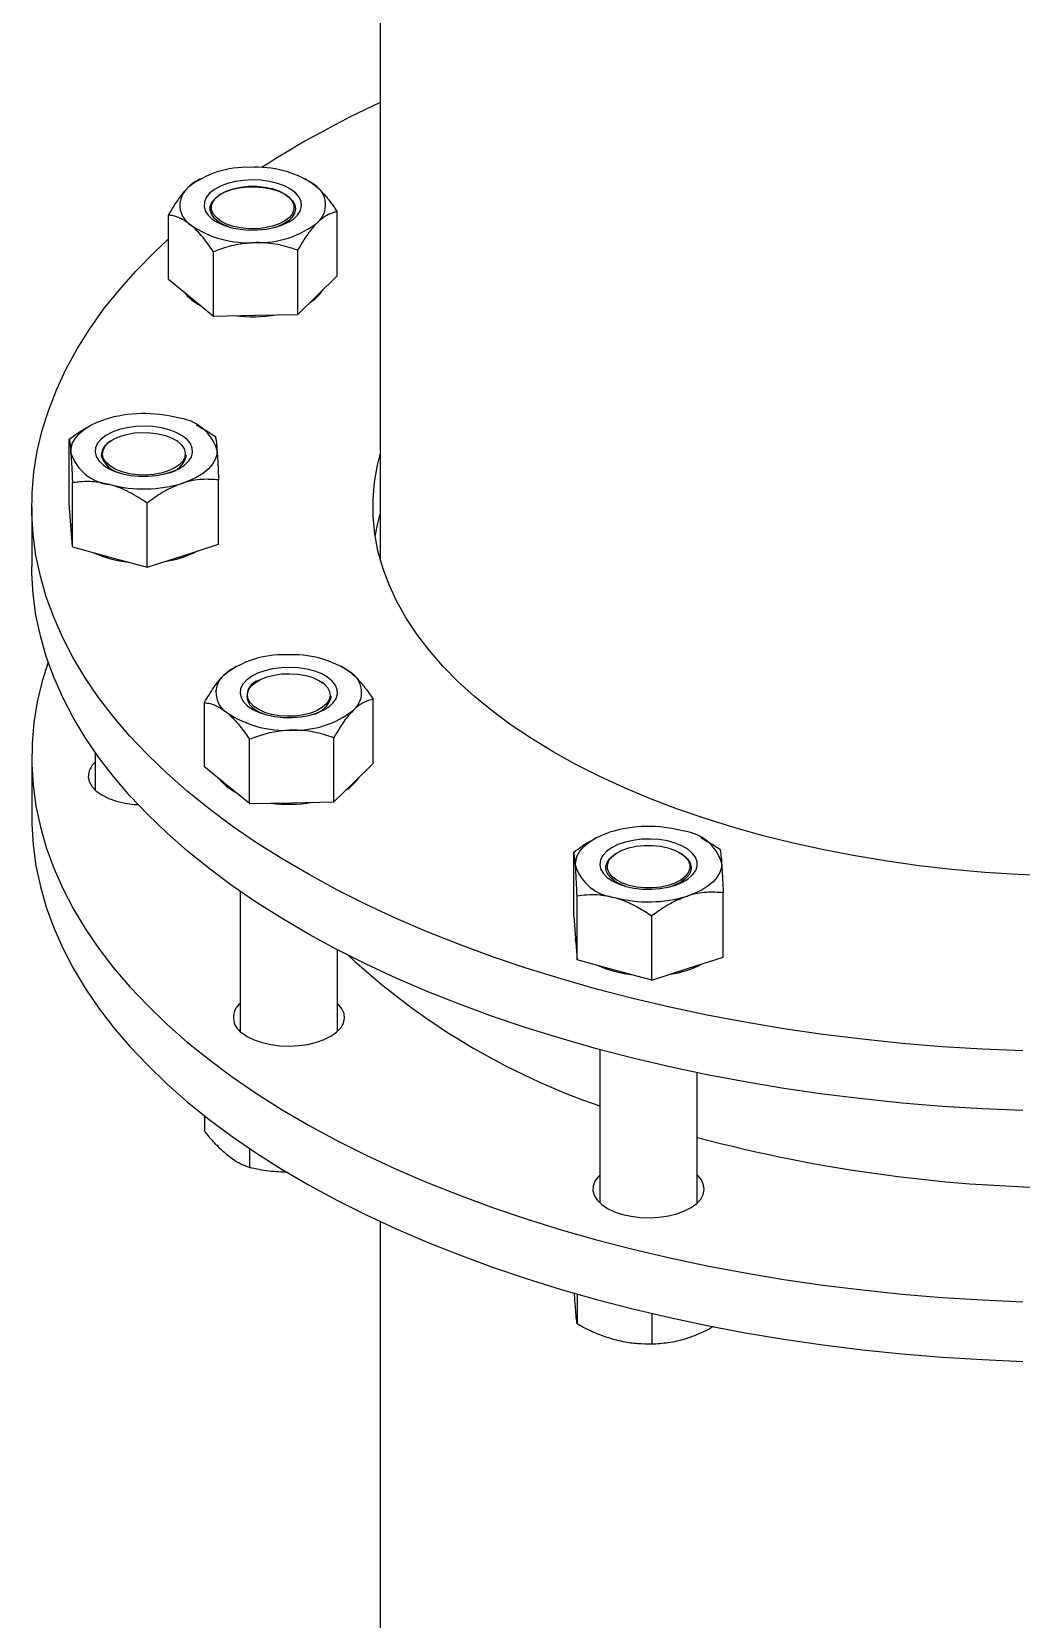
# Model space of a CAD drawing. Header units: inches. Extents: x 0.9 to 37.1, y -8.4 to 11.7.
# Drawn here: x 35.1962 to 35.2886, y 2.9077 to 3.0561 of the extents above; entities that cross this region are included whole.
import ezdxf

# ---------------------------------------------------------------- set-up
doc = ezdxf.new("R2010")
doc.units = ezdxf.units.IN
doc.header["$MEASUREMENT"] = 0

msp = doc.modelspace()

# ---------------------------------------------------------------- linework, layer by layer
at = {"color": 7, "linetype": 'Continuous', "lineweight": 25}
for p, q in [((35.22872317054993, 3.093612463939532), (35.22872317054993, 3.006794003794009)), ((35.21192081879302, 3.042354287986978), (35.21171408007876, 3.042244708442232)), ((35.22185066270758, 3.042286257796757), (35.2217223132598, 3.042354287986978)), ((35.21372948229696, 3.040866587182639), (35.21362997328584, 3.040798405603451)), ((35.22001315876697, 3.040798405603451), (35.21991364975585, 3.040866587182639)), ((35.22470630903213, 3.033270329160981), (35.22470630903213, 3.039274964678921)), ((35.20893682302069, 3.032961157003139), (35.20893682302069, 3.038965792521079)), ((35.20760887725893, 3.035476693268234), (35.20893682302069, 3.036729959549665)), ((35.21313912767788, 3.029521570363538), (35.21313912767788, 3.035526205881478)), ((35.22102387068361, 3.029676156442459), (35.22102387068361, 3.035680791960398)), ((35.22286508985787, 3.03147324280172), (35.22470630903213, 3.033270329160981)), ((35.20893682302069, 3.032961157003139), (35.21103797534929, 3.031241363683339)), ((35.21103797534929, 3.031241363683339), (35.21313912767788, 3.029521570363538)), ((35.22102387068361, 3.029676156442459), (35.22286508985787, 3.03147324280172)), ((35.21313912767788, 3.029521570363538), (35.21708149918075, 3.029598863402998)), ((35.21708149918075, 3.029598863402998), (35.22102387068361, 3.029676156442459)), ((35.20175108820256, 3.019337224130369), (35.20159419235141, 3.019254063238114)), ((35.2118163115283, 3.019197437596409), (35.21155258266933, 3.019337224130369)), ((35.19967337521405, 3.011995275183448), (35.19967337521405, 3.017999910701388)), ((35.2035597517065, 3.01784952332603), (35.20346024269538, 3.017781341746842)), ((35.20984342817651, 3.017781341746842), (35.20974391916539, 3.01784952332603)), ((35.1999735201673, 3.00793433232462), (35.1999735201673, 3.013938967842559)), ((35.21363029565784, 3.008202083267454), (35.21363029565784, 3.014206718785394)), ((35.1961710872166, 3.011690484940138), (35.1961710872166, 3.006109968659525)), ((35.19982344769068, 3.009964803754034), (35.19967337521405, 3.011995275183448)), ((35.20695198038921, 3.006037736366623), (35.20695198038921, 3.012042371884563)), ((35.19981850210261, 3.010031717258062), (35.19981850210261, 3.009955818008668)), ((35.19982344769068, 3.009821942537251), (35.19981850210261, 3.009955818008668)), ((35.1999735201673, 3.00793433232462), (35.19982344769068, 3.009964803754034)), ((35.19984843056043, 3.009626787054427), (35.19982344769068, 3.009821942537251)), ((35.1999735201673, 3.00793433232462), (35.20346275027826, 3.006986034345622)), ((35.21029113802352, 3.007119909817039), (35.21363029565784, 3.008202083267454)), ((35.20346275027826, 3.006986034345622), (35.20695198038921, 3.006037736366623)), ((35.20695198038921, 3.006037736366623), (35.21029113802352, 3.007119909817039)), ((35.21528885509164, 2.996784962877182), (35.21507349080716, 2.996670811445352)), ((35.22519979146458, 2.996726954418067), (35.22509034955841, 2.996784962877182)), ((35.22520409002611, 2.996719801474315), (35.22597319300215, 2.996206705168212)), ((35.21709751859559, 2.995297262072844), (35.21699800958446, 2.995229080493656)), ((35.2233811950656, 2.995229080493656), (35.22328168605447, 2.995297262072844)), ((35.2123048593193, 2.987391831893344), (35.2123048593193, 2.993396467411284)), ((35.22807434533075, 2.987701004051186), (35.22807434533075, 2.993705639569125)), ((35.22439190698223, 2.984106831332664), (35.22439190698223, 2.990111466850603)), ((35.20209454376928, 2.988741166243427), (35.20209454376928, 2.985218994755882)), ((35.21650716397651, 2.983952245253743), (35.21650716397651, 2.989956880771683)), ((35.1961710872166, 2.988252316561564), (35.1961710872166, 2.982671800280951)), ((35.21440601164791, 2.985672038573544), (35.2123048593193, 2.987391831893344)), ((35.22623312615649, 2.985903917691925), (35.22807434533075, 2.987701004051186)), ((35.21650716397651, 2.983952245253743), (35.21440601164791, 2.985672038573544)), ((35.22439190698223, 2.984106831332664), (35.22623312615649, 2.985903917691925)), ((35.21650716397651, 2.983952245253743), (35.22044953547937, 2.984029538293203)), ((35.22044953547937, 2.984029538293203), (35.22439190698223, 2.984106831332664)), ((35.24890668575502, 2.980740364417708), (35.24874978990388, 2.980657203525453)), ((35.25896045229482, 2.980606650425083), (35.2587081802218, 2.980740364417708)), ((35.24682897276652, 2.973398415470788), (35.24682897276652, 2.979403050988727)), ((35.25071534925897, 2.979252663613369), (35.25061584024785, 2.979184482034181)), ((35.25699902572898, 2.979184482034181), (35.25689951671785, 2.979252663613369)), ((35.21563231065836, 2.97575782946704), (35.21563231065836, 2.962666733502696)), ((35.24712911771977, 2.96933747261196), (35.24712911771977, 2.975342108129899)), ((35.26078589321031, 2.969605223554793), (35.26078589321031, 2.975609859072733)), ((35.24682897276652, 2.973398415470788), (35.24697904524314, 2.971367944041374)), ((35.25410757794167, 2.967440876653963), (35.25410757794167, 2.973445512171902)), ((35.24697409965508, 2.9714348575454), (35.24697409965508, 2.971358958296007)), ((35.24697904524314, 2.971367944041374), (35.24712911771977, 2.96933747261196)), ((35.22474689399169, 2.962666733502696), (35.22474689399169, 2.97028222430245)), ((35.25061834783072, 2.968389174632961), (35.24712911771977, 2.96933747261196)), ((35.25744673557599, 2.968523050104378), (35.26078589321031, 2.969605223554793)), ((35.25410757794167, 2.967440876653963), (35.25061834783072, 2.968389174632961)), ((35.25410757794167, 2.967440876653963), (35.25744673557599, 2.968523050104378)), ((35.24925014132175, 2.960951250876561), (35.24925014132175, 2.946622135043222)), ((35.25836472465508, 2.946622135043221), (35.25836472465508, 2.958790584163594)), ((35.2123048593193, 2.954779534021928), (35.2123048593193, 2.953360428901905)), ((35.21650716397651, 2.951721086474307), (35.21650716397651, 2.949920842262303)), ((35.22872317054993, 2.944884141867664), (35.22872317054993, 2.900749821281555)), ((35.24712911771977, 2.93810174120631), (35.24712911771977, 2.93530606962052)), ((35.25410757794167, 2.936289883048707), (35.25410757794167, 2.933409473662523))]:
    msp.add_line(p, q, dxfattribs=at)
at = {"color": 7, "linetype": 'Continuous', "lineweight": 25, "flags": 128}
for points in [[(35.21279101469064, 3.04099706836808), (35.21247602054039, 3.04060880055014), (35.21230069579758, 3.040197804359934), (35.21227067554372, 3.039777289553184), (35.21238692465445, 3.039360771821781), (35.21264570678771, 3.038961638388322), (35.21303870447282, 3.038592717729767), (35.2135532864408, 3.038265867259632), (35.21417291360382, 3.03799159222096), (35.21487767063501, 3.037778708039168), (35.21564490606353, 3.03763405698702), (35.21644996031142, 3.037562288268352), (35.21726695827274, 3.037565708588834), (35.21806964096079, 3.03764420801655), (35.21883220949353, 3.037795263515305), (35.21953015429088, 3.03801402003708), (35.22014104283278, 3.038293446567271), (35.22064524065884, 3.038624562107285), (35.22102654243609, 3.038996724331223), (35.22127269281166, 3.039397971638992), (35.22137578030996, 3.039815407611973), (35.22133249161396, 3.040235615514526), (35.22114421805797, 3.040645089518916), (35.220817010909, 3.041030668793725), (35.22036138687405, 3.041379960503804), (35.21979199008447, 3.041681738126194), (35.21912712142159, 3.041926302279808), (35.21838815031131, 3.042105792471521), (35.21759882789311, 3.042214439738885), (35.21678452363898, 3.042248752069333), (35.21597140995766, 3.042207626636331), (35.2151856209919, 3.042092385245135), (35.21445241264561, 3.041906731848878), (35.21379535083833, 3.041656633500472), (35.21323555407717, 3.041350128566617), (35.21279101469064, 3.04099706836808)], [(35.21460455374314, 3.03785264079713), (35.21418164383353, 3.038020487713938), (35.21366377855321, 3.038305620079385), (35.21326004393971, 3.038636076887217), (35.21298503201388, 3.038999914567402), (35.21284868242324, 3.039383983078209), (35.21285592319727, 3.039774401182975), (35.21300649263554, 3.04015705815417), (35.21329494876622, 3.040518123771853)], [(35.22024269800021, 3.038739711037524), (35.21982476833217, 3.038413824971043), (35.21929142728374, 3.038136193845613), (35.2186631708523, 3.037917486869687), (35.21796414258018, 3.037766108829697), (35.21722120573187, 3.037687877098826), (35.21646291095379, 3.037685798078619), (35.21571839908903, 3.037759951664657), (35.21501628131099, 3.037907488176212), (35.21438353961217, 3.038122737867888), (35.21384448990118, 3.038397428814744), (35.21341984755612, 3.038721004797742), (35.21312593134416, 3.03908103097332), (35.21297403630051, 3.039463671737455), (35.21296999966651, 3.039854222420167), (35.21311397656773, 3.040237674377746), (35.2134004340526, 3.040599291766501), (35.21381836372065, 3.040925177832981), (35.21435170476908, 3.041202808958411), (35.21497996120052, 3.041421515934337), (35.21567898947264, 3.041572893974327), (35.21642192632095, 3.041651125705198), (35.21718022109902, 3.041653204725405), (35.21792473296379, 3.041579051139368), (35.21862685074181, 3.041431514627812), (35.21925959244064, 3.041216264936137), (35.21979864215164, 3.04094157398928), (35.2202232844967, 3.040617998006281), (35.22051720070866, 3.040257971830703), (35.22066909575231, 3.039875331066569), (35.22067313238631, 3.039484780383856), (35.22052915548509, 3.039101328426279), (35.22024269800021, 3.038739711037524)], [(35.21329494876622, 3.040518123771853), (35.2137108660332, 3.040844548183852), (35.21423921210278, 3.041124533561428), (35.21486089117142, 3.04134796050354), (35.2155534341378, 3.041506753778367), (35.21629181069473, 3.041595174183226), (35.21704933398961, 3.041610025974307), (35.21779862515685, 3.041550772369184), (35.21851260286142, 3.041419554947531), (35.21916546208882, 3.04122111624885), (35.21973360680555, 3.040962628364738), (35.22019650278129, 3.04065343372081), (35.22053741974938, 3.040304707417098), (35.22074403608237, 3.039929053330813), (35.22080888412764, 3.039540048579394), (35.22072962010787, 3.039151752808096), (35.22050910883127, 3.03877820003779), (35.2201553201499, 3.038432891438877), (35.21968104090849, 3.038128307363814), (35.21910341279456, 3.037875456274661), (35.21886895867723, 3.037797335753603)], [(35.28878881234743, 2.960827904027948), (35.28501087905084, 2.960990311453716), (35.28124779610924, 2.961227128375548), (35.27750508636576, 2.961538007231954), (35.27378824276307, 2.961922491765341), (35.27010272028168, 2.962380017691638), (35.26645392793409, 2.962909913528456), (35.26284722082621, 2.963511401580583), (35.25928789229809, 2.964183599081357), (35.25578116615517, 2.964925519488251), (35.25233218900163, 2.965736073930759), (35.24894602268706, 2.966614072808462), (35.24562763687747, 2.967558227536933), (35.24238190176163, 2.968567152438909), (35.23921358090341, 2.969639366777969), (35.23612732425057, 2.970773296931713), (35.23312766131036, 2.971967278701273), (35.23021899450176, 2.973219559753755), (35.22740559269444, 2.974528302194026), (35.22469158494349, 2.975891585262081), (35.22208095442957, 2.977307408152024), (35.21957753261294, 2.978773692948525), (35.21718499361034, 2.980288287676445), (35.21490684880268, 2.981848969459163), (35.21274644168163, 2.983453447780944), (35.21070694294255, 2.985099367848599), (35.20879134583107, 2.986784314047457), (35.20700246175014, 2.988505813486622), (35.20534291613379, 2.990261339628272), (35.2038151445941, 2.992048315995713), (35.20242138934646, 2.993864119954703), (35.2011636959189, 2.995706086562536), (35.20004391014996, 2.99757151247921), (35.19906367547966, 2.999457659934954), (35.19822443053758, 3.00136176074828), (35.19752740703137, 3.003281020388672), (35.19697362793916, 3.005212622077945), (35.19656390600813, 3.007153730924255), (35.19629884256172, 3.009101498082694), (35.19617882661708, 3.011053064936364), (35.19620403431416, 3.013005567291788), (35.19637442865719, 3.014956139582513), (35.19668975956899, 3.016901919074723), (35.19714956425794, 3.018840050068691), (35.19775316789726, 3.02076768808992), (35.19849968461538, 3.022682004063795), (35.19938801879606, 3.024580188467644), (35.20041686668641, 3.026459455454096), (35.20158471831026, 3.028317046939703), (35.2028898596843, 3.030150236652799), (35.2043303753336, 3.031956334134686), (35.2059041511028, 3.033732688688253), (35.20760887725893, 3.035476693268234), (35.20760887725893, 3.035476693268234)], [(35.19982344769068, 3.016750711551259), (35.19984793740957, 3.01721090178748), (35.19998884371007, 3.017665508687604), (35.20024375564635, 3.018106753801527), (35.20060831160448, 3.018527087303017), (35.20107627393095, 3.018919317169322), (35.20163963566061, 3.019276732238684), (35.20228875751806, 3.019593217040173), (35.20301253284836, 3.019863356431089)], [(35.20209784208449, 3.016795302695321), (35.20220198032764, 3.016377935911137), (35.20244914057534, 3.015976853310551), (35.20283137889384, 3.015604946018359), (35.20333640982908, 3.015274167440938), (35.20394800127127, 3.014995149073931), (35.20464649616824, 3.014776858797232), (35.20540944431927, 3.014626312639943), (35.20621232394303, 3.014548349279429), (35.2070293298278, 3.014545474522247), (35.20783420273222, 3.014617780765456), (35.20860107337888, 3.014762944026907), (35.20930529391421, 3.014976298639935), (35.20992423011079, 3.01525098721173), (35.21043798884997, 3.015578181025579), (35.21083005750317, 3.015947363803089), (35.21108783466129, 3.016346669706027), (35.21120303515433, 3.016763264714121), (35.2111719563437, 3.017183759121036), (35.21099559712792, 3.017594637890551), (35.2106796258373, 3.017982695040941), (35.21023419804911, 3.018335458096097), (35.20967363017895, 3.018641588961172), (35.20901593933941, 3.018891248338279), (35.20828226425522, 3.019076411969615), (35.20749618584726, 3.019191128543718), (35.20668296932234, 3.019231710975505), (35.2058687521287, 3.019196854912229), (35.20507970387688, 3.019087680656441), (35.20434118522692, 3.018907697158554), (35.20367693277588, 3.018662689236279), (35.2031082961441, 3.01836053164583), (35.2026535517808, 3.018010935980783), (35.20232731554396, 3.017625138533459), (35.20214007293468, 3.017215539151251), (35.20209784208449, 3.016795302695321)], [(35.21051726499266, 3.016728222082462), (35.21047169813256, 3.016338371624313), (35.21027933609123, 3.015960590543381), (35.20994757123404, 3.015609396754745), (35.2094891530984, 3.01529828643875), (35.20892169843619, 3.015039215390366), (35.20826701421181, 3.014842139564695), (35.2075502595729, 3.014714632475196), (35.20679897899824, 3.014661594147812), (35.206042043779, 3.014685062815719), (35.20530854251116, 3.014784136591171), (35.20462666323709, 3.01495500812454), (35.2040226101949, 3.015191110918622), (35.20351959680423, 3.015483371675451), (35.2031369535876, 3.015820558978042), (35.20288938530923, 3.016189714907453), (35.20278640587923, 3.016576653008344), (35.20283197273933, 3.016966503466493), (35.20302433478066, 3.017344284547425), (35.20335609963785, 3.017695478336061), (35.20381451777349, 3.018006588652056), (35.2043819724357, 3.01826565970044), (35.20503665666007, 3.018462735526111), (35.20575341129899, 3.018590242615609), (35.20650469187365, 3.018643280942994), (35.20726162709289, 3.018619812275086), (35.20799512836073, 3.018520738499634), (35.2086770076348, 3.018349866966266), (35.20928106067699, 3.018113764172183), (35.20978407406766, 3.017821503415355), (35.21016671728429, 3.017484316112764), (35.21041428556266, 3.017115160183352), (35.21051726499266, 3.016728222082462)], [(35.21348022318121, 3.017018462494093), (35.21345573346233, 3.016558272257873), (35.21331482716181, 3.01610366535775), (35.21305991522554, 3.015662420243825), (35.21269535926741, 3.015242086742336), (35.21222739694094, 3.01484985687603), (35.21166403521129, 3.014492441806668), (35.21101491335383, 3.014175957005179), (35.21029113802352, 3.013905817614264)], [(35.29143928246692, 2.977192326987904), (35.28832693106915, 2.977318108874454), (35.28522931234883, 2.977518333673624), (35.28215313505835, 2.977792567743083), (35.27910506151273, 2.978140217152902), (35.27609169316052, 2.978560528971875), (35.27311955628657, 2.979052592898193), (35.27019508787753, 2.979615343230965), (35.26732462168075, 2.980247561178281), (35.26451437448684, 2.980947877496848), (35.26177043266542, 2.981714775457463), (35.25909873898348, 2.982546594129916), (35.25650507973461, 2.983441531980188), (35.2539950722072, 2.984397650772178), (35.25157415251861, 2.985412879765488), (35.24924756384182, 2.986485020200187), (35.24702034504983, 2.987611750058834), (35.24489731980258, 2.988790629095452), (35.24288308610002, 2.990019104120557), (35.24098200632382, 2.991294514530798), (35.23919819778943, 2.992614098071232), (35.23753552382896, 2.99397499681775), (35.23599758542394, 2.995374263366708), (35.2345877134065, 2.996808867218347), (35.23330896124548, 2.998275701340176), (35.23216409843333, 2.999771588896119), (35.23115560448794, 3.001293290126827), (35.23028566358264, 3.002837509366286), (35.22955615981572, 3.004400902179482), (35.22896867312989, 3.005980082605716), (35.22852447589049, 3.007571630491829), (35.22822453012983, 3.009172098899504), (35.22806948546364, 3.010778021570556), (35.22805967768413, 3.012385920434082), (35.22819512803278, 3.013992313139186), (35.22847554315429, 3.015593720596975), (35.22872317054993, 3.016586966086265)], [(35.22826520383703, 3.008900226799815), (35.22847554315429, 3.010013204316361), (35.22872317054993, 3.011006449805652)], [(35.28878881234743, 2.955247387747335), (35.28501087905084, 2.955409795173103), (35.28124779610924, 2.955646612094935), (35.27750508636576, 2.955957490951341), (35.27378824276307, 2.956341975484728), (35.27010272028168, 2.956799501411025), (35.26645392793409, 2.957329397247844), (35.26284722082621, 2.95793088529997), (35.25928789229809, 2.958603082800744), (35.25578116615517, 2.959345003207638), (35.25233218900163, 2.960155557650146), (35.24894602268706, 2.96103355652785), (35.24562763687747, 2.96197771125632), (35.24238190176163, 2.962986636158297), (35.23921358090341, 2.964058850497356), (35.23612732425057, 2.9651927806511), (35.23312766131036, 2.966386762420661), (35.23021899450176, 2.967639043473142), (35.22740559269444, 2.968947785913413), (35.22469158494349, 2.970311068981468), (35.22208095442957, 2.971726891871412), (35.21957753261294, 2.973193176667912), (35.21718499361034, 2.974707771395833), (35.21490684880268, 2.976268453178549), (35.21274644168163, 2.977872931500332), (35.21070694294255, 2.979518851567986), (35.20879134583107, 2.981203797766845), (35.20700246175014, 2.982925297206009), (35.20534291613379, 2.98468082334766), (35.2038151445941, 2.986467799715101), (35.20242138934646, 2.98828360367409), (35.2011636959189, 2.990125570281922), (35.20004391014996, 2.991990996198597), (35.19906367547966, 2.993877143654342), (35.19822443053758, 2.995781244467667), (35.19752740703137, 2.99770050410806), (35.19697362793916, 2.999632105797332), (35.19656390600813, 3.001573214643642), (35.19629884256172, 3.003520981802081), (35.19617882661708, 3.005472548655751), (35.1961710872166, 3.006109968659525)], [(35.19770146583975, 2.997181142610546), (35.19714956425794, 2.995401881690117), (35.19668975956899, 2.993463750696149), (35.19637442865719, 2.991517971203939), (35.19620403431416, 2.989567398913214), (35.19617882661708, 2.98761489655779), (35.19629884256172, 2.98566332970412), (35.19656390600813, 2.98371556254568), (35.19697362793916, 2.981774453699371), (35.19752740703137, 2.979842852010098), (35.19822443053758, 2.977923592369706), (35.19906367547966, 2.97601949155638), (35.20004391014996, 2.974133344100635), (35.2011636959189, 2.972267918183961), (35.20242138934646, 2.970425951576129), (35.2038151445941, 2.968610147617139), (35.20534291613379, 2.966823171249698), (35.20700246175014, 2.965067645108047), (35.20879134583107, 2.963346145668883), (35.21070694294255, 2.961661199470025), (35.21274644168163, 2.96001527940237), (35.21490684880268, 2.958410801080588), (35.21718499361034, 2.956850119297871), (35.21957753261294, 2.95533552456995), (35.22208095442957, 2.95386923977345), (35.22469158494349, 2.952453416883507), (35.22740559269444, 2.951090133815451), (35.23021899450176, 2.949781391375181), (35.23312766131036, 2.948529110322699), (35.23612732425057, 2.947335128553139), (35.23921358090341, 2.946201198399395), (35.24238190176163, 2.945128984060335), (35.24562763687747, 2.944120059158359), (35.24894602268706, 2.943175904429888), (35.25233218900163, 2.942297905552185), (35.25578116615517, 2.941487351109677), (35.25928789229809, 2.940745430702782), (35.26284722082621, 2.940073233202008), (35.26645392793409, 2.939471745149882), (35.27010272028168, 2.938941849313064), (35.27378824276307, 2.938484323386767), (35.27750508636576, 2.938099838853379), (35.28124779610924, 2.937788959996974), (35.28501087905084, 2.937552143075143), (35.28878881234743, 2.937389735649374)], [(35.21633240579875, 2.993082263289398), (35.21682777267716, 2.992747630631739), (35.21743119152657, 2.992463931379698), (35.21812326796868, 2.992240283860665), (35.21888175809719, 2.99208387628992), (35.21968228341527, 2.991999735735479), (35.22049911438054, 2.991990566543992), (35.22130599737368, 2.992056663420819), (35.22207699851138, 2.992195901957953), (35.22278733718269, 2.992403806914245), (35.22341418251827, 2.992673696053336), (35.22393738719323, 2.992996894916229), (35.22434013497884, 2.993363015625541), (35.22460948122989, 2.993760290760432), (35.22473676893625, 2.994175951571186), (35.2247179069663, 2.994596638377338), (35.22455350155928, 2.995008829958797), (35.22424883684025, 2.995399278138982), (35.22381370498394, 2.99575543359212), (35.22326209148626, 2.996065849188902), (35.22261172565888, 2.996320547916636), (35.22188351079462, 2.996511343548646), (35.2211008523184, 2.996632103756332), (35.22028890551761, 2.996678947207259), (35.21947376703051, 2.996650368314368), (35.21868163607876, 2.996547285626793), (35.21793797240292, 2.996373012306929), (35.21726667796543, 2.99613314964267), (35.21668932872185, 2.995835407017404), (35.21622448115191, 2.995489354124091), (35.21588707583899, 2.995106113387454), (35.21568795726745, 2.994698002480102), (35.21563352527203, 2.994278138422391), (35.21572552934185, 2.993860015990601), (35.2159610123904, 2.993457073983723), (35.21633240579875, 2.993082263289398)], [(35.22346359073654, 2.99516122932532), (35.22380259628774, 2.994811874590932), (35.22400275650714, 2.994435169690049), (35.22405637934977, 2.994045591180755), (35.22396140411985, 2.993658110346682), (35.22372148066221, 2.993287617858983), (35.22334582910077, 2.992948351536185), (35.22284888551436, 2.99265334919281), (35.22224974716634, 2.992413947603476), (35.22157143860741, 2.992239346837002), (35.22084002685509, 2.992136256702927), (35.22008361965283, 2.99210863889729), (35.21933128530524, 2.992157554756872), (35.21861193559937, 2.992281124472623), (35.217953214741, 2.992474599329665), (35.2173804370033, 2.992730544197744), (35.21691561391352, 2.993039123259114), (35.21657660836232, 2.993388477993502), (35.21637644814292, 2.993765182894384), (35.21632282530029, 2.994154761403679), (35.21641780053021, 2.994542242237751), (35.21665772398786, 2.994912734725451), (35.2170333755493, 2.995252001048249), (35.2175303191357, 2.995547003391624), (35.21812945748373, 2.995786404980958), (35.21880776604266, 2.995961005747432), (35.21953917779498, 2.996064095881507), (35.22029558499722, 2.996091713687145), (35.22104791934482, 2.996042797827562), (35.22176726905069, 2.995919228111811), (35.22242598990906, 2.995725753254769), (35.22299876764676, 2.99546980838669), (35.22346359073654, 2.99516122932532)], [(35.20144727160571, 2.986415610398831), (35.20155561692417, 2.985964063238807), (35.20181057117055, 2.985528441751348), (35.20220479977539, 2.985121277973514), (35.20272696149947, 2.984754285265873), (35.20336203470071, 2.984438021340441), (35.20409174947938, 2.984181584534532), (35.20489511326988, 2.98399235206816), (35.20574901475864, 2.983875767814847), (35.20610837610721, 2.983849802709767)], [(35.21440601164791, 2.98552917735676), (35.21393775853846, 2.985982864232378), (35.21377840513864, 2.98618573454285)], [(35.21528368465218, 2.984953663161556), (35.21499753195145, 2.985115439623822), (35.21440601164791, 2.98552917735676)], [(35.1961710872166, 2.982671800280951), (35.19617882661708, 2.982034380277176), (35.19629884256172, 2.980082813423507), (35.19656390600813, 2.978135046265068), (35.19697362793916, 2.976193937418758), (35.19752740703137, 2.974262335729485), (35.19822443053758, 2.972343076089093), (35.19906367547966, 2.970438975275767), (35.20004391014996, 2.968552827820023), (35.2011636959189, 2.966687401903348), (35.20242138934646, 2.964845435295516), (35.2038151445941, 2.963029631336526), (35.20534291613379, 2.961242654969086), (35.20700246175014, 2.959487128827434), (35.20879134583107, 2.957765629388271), (35.21070694294255, 2.956080683189412), (35.21274644168163, 2.954434763121757), (35.21490684880268, 2.952830284799975), (35.21718499361034, 2.951269603017258), (35.21957753261294, 2.949755008289338), (35.22208095442957, 2.948288723492837), (35.22469158494349, 2.946872900602894), (35.22740559269444, 2.945509617534839), (35.23021899450176, 2.944200875094568), (35.23312766131036, 2.942948594042087), (35.23612732425057, 2.941754612272526), (35.23921358090341, 2.940620682118782), (35.24238190176163, 2.939548467779722), (35.24562763687747, 2.938539542877745), (35.24894602268706, 2.937595388149275), (35.25233218900163, 2.936717389271572), (35.25578116615517, 2.935906834829064), (35.25928789229809, 2.93516491442217), (35.26284722082621, 2.934492716921396), (35.26645392793409, 2.933891228869269), (35.27010272028168, 2.933361333032452), (35.27378824276307, 2.932903807106154), (35.27750508636576, 2.932519322572767), (35.28124779610924, 2.932208443716362), (35.28501087905084, 2.931971626794529), (35.28878881234743, 2.931809219368761)], [(35.24697904524314, 2.978153851838599), (35.24700353496203, 2.978614042074819), (35.24714444126255, 2.979068648974943), (35.24739935319882, 2.979509894088867), (35.24776390915695, 2.979930227590356), (35.24823187148342, 2.980322457456662), (35.24879523321307, 2.980679872526024), (35.24944435507053, 2.980996357327513), (35.25016813040083, 2.981266496718428)], [(35.25168056598157, 2.976211839909215), (35.25243442834021, 2.976049605928461), (35.25323242019795, 2.975959307010444), (35.2540488934399, 2.975943845436685), (35.25485760594427, 2.976003718154887), (35.25563256502574, 2.976137000806624), (35.25634886286182, 2.976339409577804), (35.25698347705067, 2.976604438883978), (35.2575160105701, 2.97692357046518), (35.25792934735463, 2.977286547169806), (35.2582102024199, 2.977681702627912), (35.25834954885303, 2.978096336217941), (35.25834290794501, 2.978517121275145), (35.25819049314009, 2.978930533421565), (35.2578972031755, 2.979323285250656), (35.25747246463202, 2.979682753395475), (35.25692992895591, 2.979997384254077), (35.25628703369021, 2.980257065331785), (35.25556444201774, 2.980453450265098), (35.25478537862939, 2.980580227080671), (35.25397488326347, 2.980633321067341), (35.25315900590795, 2.980611025740688), (35.25236396953232, 2.980514057690859), (35.25161532725985, 2.980345533550757), (35.25093714106917, 2.98011086982491), (35.25035120842245, 2.979817608798547), (35.24987636167708, 2.979475176122353), (35.24952786279815, 2.979094577864293), (35.24931691282637, 2.97868804676554), (35.24925029186743, 2.978268649070103), (35.24933014117373, 2.977849864564994), (35.24955389432289, 2.977445153328785), (35.24991435970458, 2.977067523113605), (35.25039995166483, 2.976729111265285), (35.25099506287852, 2.976440794619076), (35.25168056598157, 2.976211839909215)], [(35.25561271770382, 2.979817591058542), (35.25624545940265, 2.979602341366867), (35.25678450911364, 2.97932765042001), (35.2572091514587, 2.979004074437012), (35.25750306767065, 2.978644048261434), (35.25765496271431, 2.9782614074973), (35.25765899934832, 2.977870856814587), (35.25751502244709, 2.977487404857009), (35.25722856496221, 2.977125787468254), (35.25681063529417, 2.976799901401773), (35.25627729424573, 2.976522270276344), (35.25564903781429, 2.976303563300417), (35.25495000954218, 2.976152185260427), (35.25420707269387, 2.976073953529557), (35.2534487779158, 2.976071874509349), (35.25270426605103, 2.976146028095386), (35.25200214827301, 2.976293564606943), (35.25136940657417, 2.976508814298617), (35.25083035686318, 2.976783505245474), (35.25040571451812, 2.977107081228473), (35.25011179830616, 2.97746710740405), (35.24995990326251, 2.977849748168185), (35.24995586662851, 2.978240298850897), (35.25009984352973, 2.978623750808475), (35.25038630101461, 2.978985368197231), (35.25080423068265, 2.979311254263711), (35.25133757173109, 2.979588885389141), (35.25196582816253, 2.979807592365067), (35.25266485643464, 2.979958970405057), (35.25340779328295, 2.980037202135928), (35.25416608806103, 2.980039281156135), (35.25491059992579, 2.979965127570098), (35.25561271770382, 2.979817591058542)], [(35.25162024724594, 2.976228541014324), (35.2513126981724, 2.976343612261405), (35.25076907743596, 2.976615730603969), (35.25033527078554, 2.976935918994692), (35.25002695712377, 2.977292604990893), (35.24985527970968, 2.977672897031332), (35.24982644341232, 2.978063050370825), (35.24994149045061, 2.978448963851149), (35.25019626272482, 2.978816689553638), (35.25058155210118, 2.979152936913303), (35.25082436794821, 2.97930854782846)], [(35.25659416525686, 2.979414663693517), (35.25707749897806, 2.979120979164239), (35.2574502469659, 2.978781002530254), (35.25769133416534, 2.978410837375453), (35.25779204705684, 2.978023862432985), (35.25774874561409, 2.977634063985525), (35.25756299486406, 2.977255530364574), (35.25724150832283, 2.976901942761453), (35.25679590535161, 2.976586080753402), (35.2562422912028, 2.976319360416363), (35.25599461518532, 2.976228539816403)], [(35.26063582073368, 2.978421602781433), (35.26061133101479, 2.977961412545212), (35.26047042471428, 2.977506805645088), (35.260215512778, 2.977065560531165), (35.25985095681988, 2.976645227029675), (35.25938299449341, 2.97625299716337), (35.25881963276375, 2.975895582094008), (35.2581705109063, 2.975579097292519), (35.25744673557599, 2.975308957901603)], [(35.2470040281129, 2.971029927341767), (35.24698739970455, 2.971139482900531), (35.24697409965508, 2.971358958296007)], [(35.25061834783072, 2.968246313416178), (35.24977238861033, 2.968518633685798), (35.2491280334416, 2.96879421015035)], [(35.25233764147959, 2.967921907459204), (35.25153227686452, 2.968040333768152), (35.25061834783072, 2.968246313416178)], [(35.21578137772357, 2.962536745542517), (35.21631357041374, 2.962173595213052), (35.21695726948494, 2.961861991510601), (35.21769395688684, 2.96161089870635), (35.2185024394642, 2.961427540283112), (35.21935945864524, 2.961317191128884), (35.22024035954852, 2.961283025787921), (35.2211198002589, 2.961326027134878), (35.22197248086832, 2.961444958099295), (35.22277387130813, 2.961636397253863), (35.22350091703446, 2.961894837242658), (35.2241327022655, 2.962212843217742), (35.22465105169044, 2.962581266726205), (35.22504105334006, 2.962989508894494), (35.22529148757701, 2.963425825338713), (35.22539514986424, 2.963877664029161), (35.22534905802647, 2.964332026389374), (35.22515453804198, 2.964775841241505), (35.22481718589654, 2.965196340840309), (35.22474689399169, 2.965264043251119)], [(35.24925014132175, 2.949219444791645), (35.24910207702543, 2.949070878285007), (35.24879237771697, 2.948644772389218), (35.24862695241779, 2.948197838835867), (35.24861056011255, 2.947742935089555), (35.24874367237802, 2.947293147902821), (35.24902245981669, 2.946861416834103), (35.24943890222153, 2.946460162000196), (35.24998101930277, 2.94610092677211), (35.250633215339, 2.945794045693298), (35.25137672783774, 2.945548347173661)], [(35.25137672783774, 2.945548347173661), (35.25219016729807, 2.945370899512266), (35.25305013254778, 2.945266807555255), (35.25393188395235, 2.94523906583871), (35.25481005512927, 2.945288472441308), (35.25565938269267, 2.945413606025045), (35.25645543303492, 2.945610866724547), (35.25717530523703, 2.945874579708642), (35.25779828988641, 2.946197158434919), (35.25830646484898, 2.94656932290074), (35.25868521085628, 2.946980366612022), (35.25892363207527, 2.947418464589575), (35.25901486956158, 2.94787101355223), (35.25895629857882, 2.948324994490284), (35.25874960410755, 2.94876734719871), (35.25840073237137, 2.949185345995477), (35.25836472465508, 2.949219444791645)]]:
    msp.add_lwpolyline(points, dxfattribs=at)
at = {"color": 7, "linetype": 'Continuous', "lineweight": 25}
for centre, radius, start, end in [((35.26701238690081, 2.966641868296743), 0.09125739725649987, 114.8076849854252, 122.7472864701127), ((35.216229104585, 3.034584458792623), 0.008840327992991103, 87.84431492476595, 128.0692275463262), ((35.21718997168291, 3.033790761633217), 0.009648250833023276, 55.85696433618811, 93.73400934646864), ((35.21220466324105, 3.039881547264728), 0.00219077596310925, 130.6317154106274, 237.8223937648864), ((35.22143846881176, 3.039921754493844), 0.002190775963108397, 310.6317154106017, 57.822393764899), ((35.21645316036989, 3.046012540125357), 0.009648250833025432, 235.8569643361917, 273.7340093464633), ((35.21741402746781, 3.045218842965947), 0.008840327992990329, 267.8443149247725, 308.0692275463346), ((35.21378389100994, 3.034341079186887), 0.004250664520102195, 217.4724626762711, 243.9268819995544), ((35.22024941860852, 3.033924103006537), 0.003683496752752662, 300.7505205578753, 327.8595466801622), ((35.21681954083167, 3.042422195257375), 0.01296972212986587, 262.5856645095661, 279.6606979404214), ((35.20666218956288, 3.007920389985089), 0.01248817207056788, 75.2537096127677, 106.9926528372374), ((35.20939039181219, 3.015734261502558), 0.00428671118851548, 17.43221134443616, 83.96713333139627), ((35.20426563066995, 3.016401726305874), 0.001599640673215032, 116.8082612564411, 177.7517288025486), ((35.20391327905971, 3.018034912542793), 0.004286711188513253, 197.4322113444214, 263.9671333314184), ((35.20499270447011, 3.01720954384766), 0.002441923889529203, 197.7649980903144, 257.511918646783), ((35.20851679710968, 3.016965540732756), 0.00216426593559746, 278.5615955331949, 348.7307678494083), ((35.20664148130901, 3.025848784060264), 0.01248817207056845, 255.2537096127647, 286.992652837231), ((35.20619521844083, 3.016587681349794), 0.01011976063539602, 245.3369637358714, 264.2540099467878), ((35.20737344605021, 3.015696424436066), 0.009195024129197897, 278.0627859918309, 297.8507564792725), ((35.21959714088363, 2.989015133682826), 0.008840327992993323, 87.84431492477817, 128.0692275463258), ((35.22055800798154, 2.988221436523417), 0.00964825083302807, 55.85696433619555, 93.73400934645882), ((35.22480650511038, 2.994352429384049), 0.00219077596310925, 310.6317154106281, 57.82239376486961), ((35.21557269953968, 2.994312222154932), 0.002190775963108672, 130.6317154106098, 237.8223937648903), ((35.21776032166708, 2.994037941167378), 0.001482225350823946, 101.4096571245912, 230.3573388879342), ((35.22200676639308, 2.994463365493076), 0.002221286001191577, 279.5853010814929, 347.7046352328207), ((35.21982119666852, 3.000443215015567), 0.009648250833030664, 235.8569643362029, 273.7340093464535), ((35.21922493630674, 2.996044779019817), 0.003964923786123719, 232.5623033816493, 252.1562729040981), ((35.22078206376643, 2.999649517856155), 0.008840327992992838, 267.8443149247733, 308.0692275463262), ((35.20327303219345, 2.986421813473152), 0.001825771125272652, 130.2012496707536, 180.1946633164642), ((35.22352181978034, 2.98845276162928), 0.003816737373934429, 301.2322496168745, 327.3778176211721), ((35.22018777786201, 2.996842631722385), 0.01295959530143503, 262.5789432847853, 279.66741916523), ((35.25381778711535, 2.969323530272435), 0.01248817207056083, 75.25370961275466, 106.992652837243), ((35.25654598936465, 2.977137401789899), 0.004286711188513386, 17.43221134442633, 83.96713333141757), ((35.25106887661217, 2.979438052830132), 0.004286711188513603, 197.4322113444269, 263.9671333314188), ((35.25379707886147, 2.987251924347604), 0.01248817207056945, 255.2537096127677, 286.9926528372336), ((35.27090497548716, 3.018507593463909), 0.06645088952880338, 227.1620604069821, 250.9812676850647), ((35.25449507679548, 2.977204372805254), 0.009303579562100255, 278.1793710942659, 297.7341713768527), ((35.21670893453844, 2.96395516607308), 0.001694779763375202, 129.4391871339877, 236.8178663206382), ((35.29441260645117, 3.087748112237901), 0.1397292817300194, 255.0495424014782, 269.806275806771)]:
    msp.add_arc(centre, radius, start, end, dxfattribs=at)
for points, knots in [([(35.21170624702166, 3.042219197181439), (35.21163181770652, 3.042185839259043), (35.21133039858009, 3.042050748457669), (35.21101531916488, 3.041761771295989), (35.21077804219495, 3.041544151159626)], [0, 0, 0, 0, 0.2469296358971845, 1, 1, 1, 1]), ([(35.22183096007651, 3.042251545100392), (35.22207789530771, 3.042126707606936), (35.22233480014197, 3.041996830005384), (35.22259505701908, 3.041784278672503), (35.22260515670353, 3.041776030278007)], [0, 0, 0, 0, 0.9611934002804825, 1, 1, 1, 1]), ([(35.21077804219495, 3.041544151159626), (35.21073604601381, 3.041502336134242), (35.2104603875759, 3.041227866783334), (35.2099457957303, 3.040597558454273), (35.20937675028424, 3.039729750077285), (35.20904574585386, 3.039154942929193), (35.20893682302069, 3.038965792521079)], [0, 0, 0, 0, 0.06625438873007901, 0.4348867160202382, 0.814039528473824, 1, 1, 1, 1]), ([(35.22260515670353, 3.041776030278007), (35.22289908852919, 3.041505753575165), (35.223497573857, 3.040955433307057), (35.22419388762523, 3.040035274195843), (35.22459060064412, 3.039446647960313), (35.22470630903213, 3.039274964678921)], [0, 0, 0, 0, 0.4060446745436665, 0.8267623950146962, 1, 1, 1, 1]), ([(35.22470630903213, 3.039274964678921), (35.22455042015608, 3.039238886701381), (35.22418160180515, 3.039153529615501), (35.22356698517695, 3.038870263382801), (35.22310102427976, 3.038464569466186), (35.22286508985787, 3.038259150598945)], [0, 0, 0, 0, 0.2654708005954926, 0.6280788300799406, 1, 1, 1, 1]), ([(35.21103797534929, 3.038027271480564), (35.21074404352363, 3.038238161215172), (35.2101455581958, 3.038667561507797), (35.20944924442758, 3.038887268127189), (35.20905253140869, 3.038948061156006), (35.20893682302069, 3.038965792521079)], [0, 0, 0, 0, 0.4060446745436691, 0.8267623950146912, 1, 1, 1, 1]), ([(35.21313912767788, 3.035526205881478), (35.21281252908165, 3.035998675762521), (35.21214743544815, 3.036960825366089), (35.21142082609838, 3.037712433985763), (35.21104807285322, 3.038018967793425), (35.21103797534929, 3.038027271480564)], [0, 0, 0, 0, 0.4841952181635638, 0.986027376341192, 1, 1, 1, 1]), ([(35.22286508985787, 3.038259150598945), (35.22282309367673, 3.038217335573562), (35.22254743523882, 3.037942866222654), (35.22203284339322, 3.037312557893593), (35.22146379794717, 3.036444749516604), (35.22113279351678, 3.035869942368512), (35.22102387068361, 3.035680791960398)], [0, 0, 0, 0, 0.06625438873007876, 0.4348867160202377, 0.8140395284738106, 1, 1, 1, 1]), ([(35.21708149918075, 3.036384771200224), (35.21652999777959, 3.036344265132987), (35.21540706562986, 3.036261789249763), (35.21410057893704, 3.035885948389037), (35.21335623019127, 3.035607438291147), (35.21313912767788, 3.035526205881478)], [0, 0, 0, 0, 0.406044674543658, 0.8267623950146887, 1, 1, 1, 1]), ([(35.22102387068361, 3.035680791960398), (35.22041107694125, 3.035873926605118), (35.21916316828098, 3.036267230875524), (35.2177998382857, 3.036397380625611), (35.21710044502832, 3.036385103767739), (35.21708149918075, 3.036384771200224)], [0, 0, 0, 0, 0.4841952181635647, 0.9860273763411899, 1, 1, 1, 1]), ([(35.19967337521405, 3.017999910701388), (35.20018838444535, 3.018396185513846), (35.20081460838237, 3.018878034688802), (35.20148777531183, 3.019173876813638), (35.2016073268932, 3.019226417115767)], [0, 0, 0, 0, 0.8224042564677716, 0.9999999999999999, 0.9999999999999999, 0.9999999999999999, 0.9999999999999999]), ([(35.21180440147498, 3.019175788324671), (35.21212332859175, 3.019009214980275), (35.21264407003151, 3.018737235463249), (35.21313852410123, 3.018398816535325), (35.21333015070458, 3.018267661644221)], [0, 0, 0, 0, 0.6124481218932133, 1, 1, 1, 1]), ([(35.21333015070458, 3.018267661644221), (35.21334285675829, 3.018211823859276), (35.21337291808076, 3.018079716936164), (35.21342301371352, 3.017718544527551), (35.21346099284541, 3.017253787399884), (35.21348022318121, 3.017018462494093)], [0, 0, 0, 0, 0.2654708005954772, 0.6280788300799395, 1, 1, 1, 1]), ([(35.19967337521405, 3.017999910701388), (35.19968608126775, 3.017944072916443), (35.19971614259023, 3.017811965993331), (35.19976623822298, 3.017450793584716), (35.19980421735487, 3.01698603645705), (35.19982344769068, 3.016750711551259)], [0, 0, 0, 0, 0.2654708005954924, 0.6280788300799407, 1, 1, 1, 1]), ([(35.21348022318121, 3.017018462494093), (35.21348364616909, 3.016971324212348), (35.21350611429513, 3.016661913576466), (35.21354805719569, 3.015966377785264), (35.21359443845252, 3.01502643964056), (35.21362141767114, 3.014409675786126), (35.21363029565784, 3.014206718785394)], [0, 0, 0, 0, 0.06625438873008037, 0.4348867160202399, 0.8140395284738267, 1, 1, 1, 1]), ([(35.19982344769068, 3.016750711551259), (35.19982687067856, 3.016703573269515), (35.1998493388046, 3.016394162633632), (35.19989128170515, 3.015698626842429), (35.19993766296199, 3.014758688697726), (35.19996464218061, 3.014141924843293), (35.1999735201673, 3.013938967842559)], [0, 0, 0, 0, 0.06625438873007866, 0.4348867160202366, 0.8140395284738092, 1, 1, 1, 1]), ([(35.20346275027826, 3.013771942142847), (35.20297463917717, 3.013874906797049), (35.20198077833312, 3.01408455689086), (35.20082446094781, 3.014048592933391), (35.20016566863082, 3.013963721965582), (35.1999735201673, 3.013938967842559)], [0, 0, 0, 0, 0.4060446745436609, 0.8267623950146933, 1, 1, 1, 1]), ([(35.21029113802352, 3.013905817614264), (35.20982402067736, 3.013724738048504), (35.20887290598462, 3.013356035329661), (35.20776632203857, 3.01264718098103), (35.20713586450933, 3.012178942068134), (35.20695198038921, 3.012042371884563)], [0, 0, 0, 0, 0.4060446745436585, 0.8267623950146742, 1, 1, 1, 1]), ([(35.21363029565784, 3.014206718785394), (35.21311126418109, 3.014243656981555), (35.21205429536755, 3.014318878857531), (35.2108995655917, 3.014101526195691), (35.2103071850073, 3.013910979333746), (35.21029113802352, 3.013905817614264)], [0, 0, 0, 0, 0.4841952181635567, 0.9860273763411894, 1, 1, 1, 1]), ([(35.20695198038921, 3.012042371884563), (35.20640962196964, 3.012394922190102), (35.20530514958038, 3.013112864540126), (35.20409852253692, 3.013597678734537), (35.20347951846507, 3.013767346029467), (35.20346275027826, 3.013771942142847)], [0, 0, 0, 0, 0.484195218163563, 0.9860273763411921, 1, 1, 1, 1]), ([(35.21414607849357, 2.995974826049831), (35.21440568121689, 2.996214352365554), (35.21472406248039, 2.996508111576029), (35.21502602134483, 2.996631254705538), (35.21508176803373, 2.996653988999967)], [0, 0, 0, 0, 0.8153831681931574, 1, 1, 1, 1]), ([(35.22597319300215, 2.996206705168212), (35.22602111797221, 2.996166653111915), (35.22633569234597, 2.995903755701391), (35.22692293142634, 2.995295049563088), (35.22757231156575, 2.994451129299329), (35.22795004537355, 2.993890217476062), (35.22807434533075, 2.993705639569125)], [0, 0, 0, 0, 0.06625438873007881, 0.4348867160202381, 0.8140395284738097, 1, 1, 1, 1]), ([(35.2123048593193, 2.993396467411284), (35.21259105446542, 2.993880951556046), (35.2131738694922, 2.994867567309813), (35.21381059013771, 2.995645904998273), (35.21413723014992, 2.995966150915673), (35.21414607849357, 2.995974826049831)], [0, 0, 0, 0, 0.4841952181635644, 0.9860273763411921, 1, 1, 1, 1]), ([(35.2123048593193, 2.993396467411284), (35.21248275572594, 2.993366933535183), (35.21290364181474, 2.993297059174961), (35.2136050266241, 2.993039594100516), (35.21413676930735, 2.992653460882876), (35.21440601164791, 2.992457946370769)], [0, 0, 0, 0, 0.2654708005954928, 0.6280788300799415, 1, 1, 1, 1]), ([(35.22807434533075, 2.993705639569125), (35.22778815018464, 2.993631453241241), (35.22720533515786, 2.993480378328683), (35.22656861451235, 2.993015798277974), (35.22624197450013, 2.9926984228643), (35.22623312615649, 2.99268982548915)], [0, 0, 0, 0, 0.4841952181635671, 0.9860273763411894, 1, 1, 1, 1]), ([(35.21440601164791, 2.992457946370769), (35.21445393661796, 2.992417894314472), (35.21476851099172, 2.992154996903949), (35.2153557500721, 2.991546290765645), (35.21600513021151, 2.990702370501885), (35.21638286401931, 2.990141458678619), (35.21650716397651, 2.989956880771683)], [0, 0, 0, 0, 0.06625438873008031, 0.434886716020239, 0.8140395284738238, 1, 1, 1, 1]), ([(35.22623312615649, 2.99268982548915), (35.225975556581, 2.992408736203188), (35.22545110975908, 2.991836400039598), (35.22484093683449, 2.990890626313571), (35.2244933011076, 2.990287406583505), (35.22439190698223, 2.990111466850603)], [0, 0, 0, 0, 0.4060446745436588, 0.826762395014672, 1, 1, 1, 1]), ([(35.22044953547937, 2.990815446090429), (35.21989803407821, 2.990774940023192), (35.21877510192848, 2.990692464139968), (35.21746861523567, 2.990316623279242), (35.21672426648989, 2.990038113181352), (35.21650716397651, 2.989956880771683)], [0, 0, 0, 0, 0.4060446745436612, 0.8267623950146952, 1, 1, 1, 1]), ([(35.22439190698223, 2.990111466850603), (35.22377911323988, 2.990304601495324), (35.2225312045796, 2.99069790576573), (35.22116787458432, 2.990828055515814), (35.22046848132695, 2.990815778657944), (35.22044953547937, 2.990815446090429)], [0, 0, 0, 0, 0.4841952181635631, 0.9860273763411909, 1, 1, 1, 1]), ([(35.24682897276652, 2.979403050988727), (35.24734398199782, 2.979799325801186), (35.24797020593483, 2.980281174976142), (35.2486433728643, 2.980577017100978), (35.24876292444566, 2.980629557403106)], [0, 0, 0, 0, 0.8224042564677694, 1, 1, 1, 1]), ([(35.2589440932544, 2.980594462882776), (35.25925356037119, 2.980430844003141), (35.2597793149878, 2.980152871395836), (35.26027983988311, 2.979811313631444), (35.26048574825705, 2.979670801931561)], [0, 0, 0, 0, 0.5886151201030515, 1, 1, 1, 1]), ([(35.24697904524314, 2.978153851838599), (35.24695805148822, 2.978408202574443), (35.24691530533691, 2.978926095399356), (35.24686557189765, 2.979248759544606), (35.2468372371099, 2.979368210886337), (35.24682897276652, 2.979403050988727)], [0, 0, 0, 0, 0.4060446745436569, 0.8267623950146845, 1, 1, 1, 1]), ([(35.26048574825705, 2.979670801931561), (35.26050907519986, 2.979560338730621), (35.26055657877559, 2.979335388677172), (35.26060847604319, 2.978790100639815), (35.26063509953065, 2.978431321734791), (35.26063582073368, 2.978421602781433)], [0, 0, 0, 0, 0.4841952181635563, 0.98602737634119, 1, 1, 1, 1]), ([(35.26063582073368, 2.978421602781433), (35.2606568144886, 2.978107865077354), (35.26069956063991, 2.977469052276959), (35.26074929407918, 2.976445935639886), (35.26077762886692, 2.975798651091442), (35.26078589321031, 2.975609859072733)], [0, 0, 0, 0, 0.4060446745436626, 0.8267623950146907, 1, 1, 1, 1]), ([(35.24712911771977, 2.975342108129899), (35.24710579077696, 2.975862869147716), (35.24705828720123, 2.976923360042372), (35.24700638993363, 2.977782405717487), (35.24697976644617, 2.978144055126232), (35.24697904524314, 2.978153851838599)], [0, 0, 0, 0, 0.4841952181635635, 0.9860273763411913, 0.9999999999999999, 0.9999999999999999, 0.9999999999999999, 0.9999999999999999]), ([(35.24712911771977, 2.975342108129899), (35.24742453728084, 2.97537789376776), (35.24812347204836, 2.975462559205581), (35.24928821054108, 2.975462626678949), (35.25017123675314, 2.975271737279214), (35.25061834783072, 2.975175082430186)], [0, 0, 0, 0, 0.2654708005954932, 0.6280788300799407, 1, 1, 1, 1]), ([(35.25744673557599, 2.975308957901603), (35.25697961822983, 2.975127878335843), (35.25602850353709, 2.974759175617001), (35.25492191959103, 2.97405032126837), (35.25429146206179, 2.973582082355474), (35.25410757794167, 2.973445512171902)], [0, 0, 0, 0, 0.4060446745436631, 0.8267623950146794, 1, 1, 1, 1]), ([(35.26078589321031, 2.975609859072733), (35.26026686173356, 2.975646797268895), (35.25920989292002, 2.975722019144868), (35.25805516314416, 2.975504666483033), (35.25746278255977, 2.975314119621085), (35.25744673557599, 2.975308957901603)], [0, 0, 0, 0, 0.4841952181635562, 0.9860273763411894, 1, 1, 1, 1]), ([(35.25061834783072, 2.975175082430186), (35.25069793332594, 2.97515262733276), (35.251220323998, 2.975005234476754), (35.25219550902085, 2.97461214917102), (35.2532738871589, 2.974006666523205), (35.25390116208712, 2.973584449961969), (35.25410757794167, 2.973445512171902)], [0, 0, 0, 0, 0.0662543887300788, 0.4348867160202368, 0.8140395284738082, 1, 1, 1, 1]), ([(35.21440601164791, 2.951117481763989), (35.21412908191333, 2.951361682485042), (35.21357108192606, 2.95185373509703), (35.21287087556244, 2.952647586939114), (35.21245241046012, 2.953174602706803), (35.2123048593193, 2.953360428901905)], [0, 0, 0, 0, 0.3894480145147179, 0.7847188654868384, 1, 1, 1, 1]), ([(35.21650716397651, 2.949920842262303), (35.2162455415206, 2.950023540681551), (35.2157198238662, 2.950229908181197), (35.21501352276544, 2.95064420588932), (35.21457321559251, 2.950987223089135), (35.21440601164791, 2.951117481763989)], [0, 0, 0, 0, 0.3805934879738615, 0.7647841813874835, 1, 1, 1, 1]), ([(35.2201204847121, 2.949475505834561), (35.2195223175777, 2.949498188404011), (35.21829832165825, 2.949544602476021), (35.2171131446584, 2.949793553612862), (35.21650716397651, 2.949920842262303)], [0, 0, 0, 0, 0.4887002684279917, 1, 1, 1, 1]), ([(35.24697904524314, 2.936813387231819), (35.24697548850176, 2.936862269128746), (35.24694855928969, 2.937232369405472), (35.24691872226494, 2.937678394472428), (35.24689339837573, 2.938157286079025), (35.2468908214246, 2.938206017940793)], [0, 0, 0, 0, 0.1202535064477089, 0.9104772689170954, 1, 1, 1, 1]), ([(35.24712911771977, 2.93530606962052), (35.24710474528982, 2.935489606653349), (35.24705555356871, 2.935860045815414), (35.24700470199812, 2.936493688075492), (35.24697904524314, 2.936813387231819)], [0, 0, 0, 0, 0.4954579634770037, 1, 1, 1, 1]), ([(35.25061834783072, 2.933834617823407), (35.2501584708597, 2.933977136245156), (35.24923184106186, 2.934264303954472), (35.24806905952788, 2.934801055947214), (35.24737414511566, 2.935174420848024), (35.24712911771977, 2.93530606962052)], [0, 0, 0, 0, 0.3894480145147187, 0.7847188654868485, 1, 1, 1, 1]), ([(35.25410757794167, 2.933409473662523), (35.25367312064962, 2.933416110267006), (35.25280009976265, 2.933429446202294), (35.25162719714411, 2.933584406212229), (35.25089601120155, 2.933765752633674), (35.25061834783072, 2.933834617823407)], [0, 0, 0, 0, 0.3805934879738681, 0.7647841813874853, 1, 1, 1, 1]), ([(35.25744673557599, 2.933968493294824), (35.25736756905816, 2.93394346148211), (35.25676817435382, 2.933753937723933), (35.25563806373057, 2.933501948787566), (35.25462084680483, 2.93344048643157), (35.25410757794167, 2.933409473662523)], [0, 0, 0, 0, 0.07010571820324436, 0.5307925293049167, 1, 1, 1, 1]), ([(35.25988525069965, 2.93507297306756), (35.2596409884698, 2.934931471679843), (35.2588433141436, 2.934469378034929), (35.25801878149394, 2.934173658315674), (35.25744673557599, 2.933968493294824)], [0, 0, 0, 0, 0.3062179912531078, 1, 1, 1, 1])]:
    msp.add_open_spline(points, degree=3, knots=knots, dxfattribs=at)

doc.saveas('drawing.dxf')
